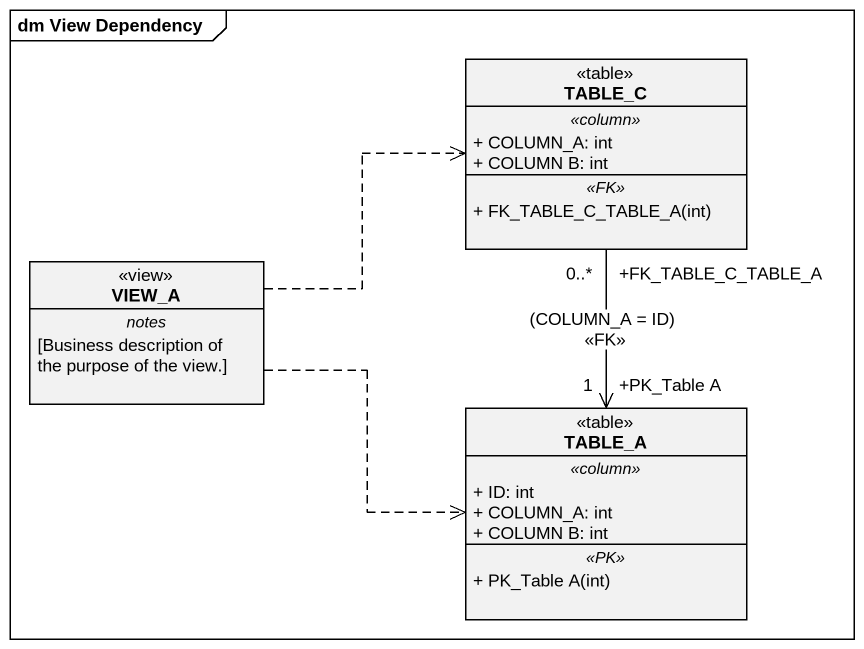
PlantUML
@startuml
mainframe dm View Dependency
hide circle
hide empty members
skinparam classAttributeIconSize 0
class TABLE_C <<table>> {
  .. <<column>> ..
  + COLUMN_A: int
  + COLUMN B: int
  .. <<FK>> ..
  + FK_TABLE_C_TABLE_A(int)
}
class VIEW_A <<view>> {
  -- notes --
  [Business description of the purpose of the view.]
}
class TABLE_A <<table>> {
  .. <<column>> ..
  + ID: int
  + COLUMN_A: int
  + COLUMN B: int
  .. <<PK>> ..
  + PK_Table A(int)
}
TABLE_C "+FK_TABLE_C_TABLE_A\n0..*" --> "+PK_Table A\n1" TABLE_A : (COLUMN_A = ID)\n<<FK>>
VIEW_A .right.> TABLE_C
VIEW_A .right.> TABLE_A
@enduml
